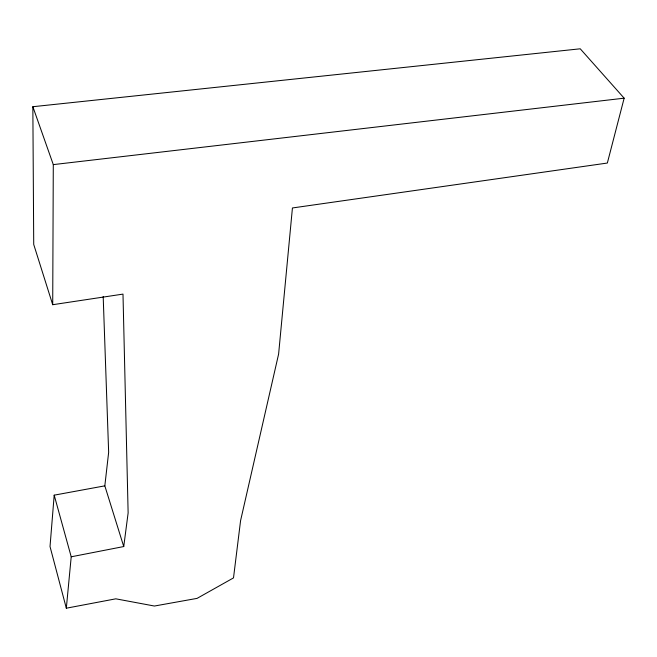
<?xml version="1.0" encoding="UTF-8"?>
<svg xmlns="http://www.w3.org/2000/svg" width="657" height="657" viewBox="0 0 657 657"><rect width="100%" height="100%" fill="white"/><g stroke="black" fill="none" stroke-linecap="round" stroke-linejoin="round"><path stroke-width="0.99" d="M66.324 608.201L71.211 556.799L123.746 546.55L128.131 512.92L122.99 294.106L52.708 304.708L53.291 164.611L32.85 106.713L580.238 48.799L624.15 98.18L607.347 163.043L292.431 207.965L278.609 354.066L240.577 520.648L233.506 577.897L197.075 598.379L154.411 606.033L115.821 598.823L66.324 608.201L50.022 546.55L54.194 495.164L104.824 485.852L108.651 452.32L103.19 296.521M53.291 164.611L624.15 98.18M52.708 304.708L33.721 244.445L32.85 106.713M104.824 485.852L123.746 546.55M54.194 495.164L71.211 556.799"/></g></svg>
